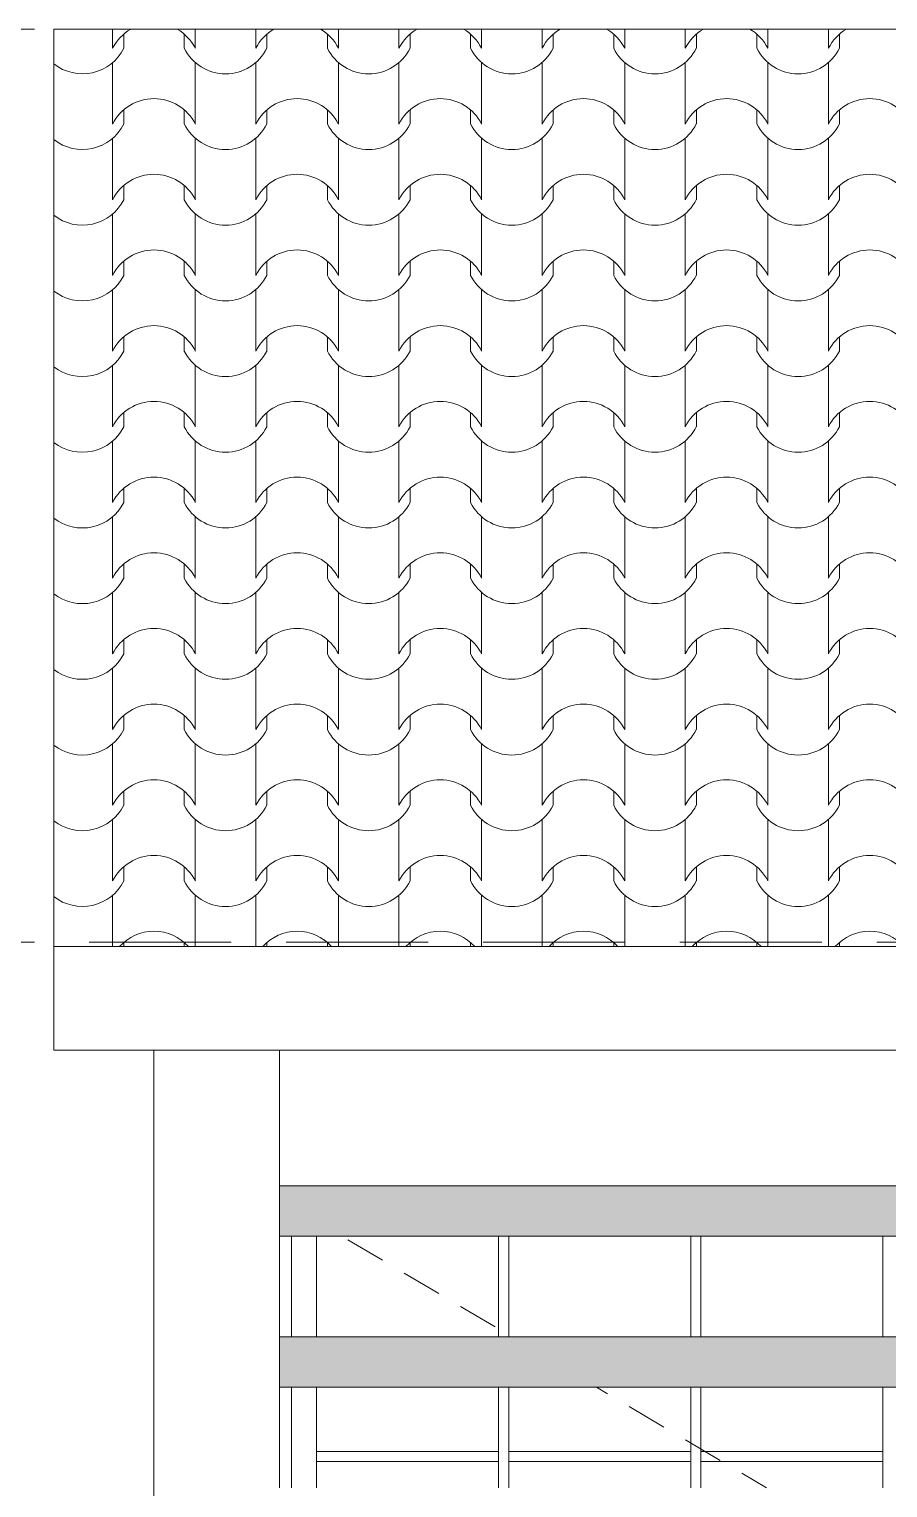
# Model space of a CAD drawing. Header units: millimetres. Extents: x 323482 to 503016, y 8175 to 72038.
# Drawn here: x 449799 to 451506, y 18728 to 21625 of the extents above; entities that cross this region are included whole.
import ezdxf

# ---------------------------------------------------------------- set-up
doc = ezdxf.new("R2010")
doc.units = ezdxf.units.MM
doc.header["$MEASUREMENT"] = 0
doc.linetypes.add('Hidden Line', pattern=[391.222223, 282.222223, -109])
for name, color, linetype, lineweight in [('2D Drafting - General_Pen_No__101', 252, 'Continuous', 13), ('Shell - Roof_Pen_No__120', 7, 'Continuous', 13), ('Structural - Bearing_Pen_No__120', 7, 'Continuous', 13)]:
    doc.layers.add(name, color=color, linetype=linetype, lineweight=lineweight)
doc.layers.add('2D Drafting - General_Pen_No__102', color=7, linetype='Continuous', lineweight=13, true_color=0xcccccc)
doc.layers.add('Structural - Bearing_Pen_No__83', color=7, linetype='Continuous', lineweight=13, true_color=0xff9955)

# ---------------------------------------------------------------- blocks, each defined once
blk = doc.blocks.new('*X2')
at = {"layer": '2D Drafting - General_Pen_No__101', "color": 252, "linetype": 'Continuous', "lineweight": 13}
for p, q in [((449965.2, 21625.4), (449965.2, 21587.4)), ((449987.2, 21615.5), (449987.2, 21587.4)), ((450107.5, 21615.5), (450107.5, 21587.4)), ((450129.5, 21625.4), (450129.5, 21587.4)), ((450249.7, 21625.4), (450249.7, 21587.4)), ((450271.7, 21615.5), (450271.7, 21587.4)), ((450392, 21615.5), (450392, 21587.4)), ((450414, 21625.4), (450414, 21587.4)), ((450534.2, 21625.4), (450534.2, 21587.4)), ((450556.2, 21615.5), (450556.2, 21587.4)), ((450676.4, 21615.5), (450676.4, 21587.4)), ((450698.4, 21625.4), (450698.4, 21587.4)), ((450818.7, 21625.4), (450818.7, 21587.4)), ((450840.7, 21615.5), (450840.7, 21587.4)), ((450960.9, 21615.5), (450960.9, 21587.4)), ((450982.9, 21625.4), (450982.9, 21587.4)), ((451103.2, 21625.4), (451103.2, 21587.4)), ((451125.2, 21615.5), (451125.2, 21587.4)), ((451245.4, 21615.5), (451245.4, 21587.4)), ((451267.4, 21625.4), (451267.4, 21587.4)), ((451387.6, 21625.4), (451387.6, 21587.4)), ((451409.6, 21615.5), (451409.6, 21587.4)), ((449965.2, 21559), (449965.2, 21498.1)), ((450129.5, 21559), (450129.5, 21498.1)), ((450249.7, 21559), (450249.7, 21498.1)), ((450414, 21559), (450414, 21498.1)), ((450534.2, 21559), (450534.2, 21498.1)), ((450698.4, 21559), (450698.4, 21498.1)), ((450818.7, 21559), (450818.7, 21498.1)), ((450982.9, 21559), (450982.9, 21498.1)), ((451103.2, 21559), (451103.2, 21498.1)), ((451267.4, 21559), (451267.4, 21498.1)), ((451387.6, 21559), (451387.6, 21498.1)), ((449965.2, 21498.1), (449965.2, 21437.1)), ((450129.5, 21498.1), (450129.5, 21437.1)), ((450249.7, 21498.1), (450249.7, 21437.1)), ((450414, 21498.1), (450414, 21437.1)), ((450534.2, 21498.1), (450534.2, 21437.1)), ((450698.4, 21498.1), (450698.4, 21437.1)), ((450818.7, 21498.1), (450818.7, 21437.1)), ((450982.9, 21498.1), (450982.9, 21437.1)), ((451103.2, 21498.1), (451103.2, 21437.1)), ((451267.4, 21498.1), (451267.4, 21437.1)), ((451387.6, 21498.1), (451387.6, 21437.1)), ((449987.2, 21465.1), (449987.2, 21437.1)), ((450107.5, 21465.1), (450107.5, 21437.1)), ((450271.7, 21465.1), (450271.7, 21437.1)), ((450392, 21465.1), (450392, 21437.1)), ((450556.2, 21465.1), (450556.2, 21437.1)), ((450676.4, 21465.1), (450676.4, 21437.1)), ((450840.7, 21465.1), (450840.7, 21437.1)), ((450960.9, 21465.1), (450960.9, 21437.1)), ((451125.2, 21465.1), (451125.2, 21437.1)), ((451245.4, 21465.1), (451245.4, 21437.1)), ((451409.6, 21465.1), (451409.6, 21437.1)), ((449965.2, 21408.7), (449965.2, 21347.7)), ((450129.5, 21408.7), (450129.5, 21347.7)), ((450249.7, 21408.7), (450249.7, 21347.7)), ((450414, 21408.7), (450414, 21347.7)), ((450534.2, 21408.7), (450534.2, 21347.7)), ((450698.4, 21408.7), (450698.4, 21347.7)), ((450818.7, 21408.7), (450818.7, 21347.7)), ((450982.9, 21408.7), (450982.9, 21347.7)), ((451103.2, 21408.7), (451103.2, 21347.7)), ((451267.4, 21408.7), (451267.4, 21347.7)), ((451387.6, 21408.7), (451387.6, 21347.7)), ((449965.2, 21347.7), (449965.2, 21286.8)), ((450129.5, 21347.7), (450129.5, 21286.8)), ((450249.7, 21347.7), (450249.7, 21286.8)), ((450414, 21347.7), (450414, 21286.8)), ((450534.2, 21347.7), (450534.2, 21286.8)), ((450698.4, 21347.7), (450698.4, 21286.8)), ((450818.7, 21347.7), (450818.7, 21286.8)), ((450982.9, 21347.7), (450982.9, 21286.8)), ((451103.2, 21347.7), (451103.2, 21286.8)), ((451267.4, 21347.7), (451267.4, 21286.8)), ((451387.6, 21347.7), (451387.6, 21286.8)), ((449987.2, 21314.8), (449987.2, 21286.8)), ((450107.5, 21314.8), (450107.5, 21286.8)), ((450271.7, 21314.8), (450271.7, 21286.8)), ((450392, 21314.8), (450392, 21286.8)), ((450556.2, 21314.8), (450556.2, 21286.8)), ((450676.4, 21314.8), (450676.4, 21286.8)), ((450840.7, 21314.8), (450840.7, 21286.8)), ((450960.9, 21314.8), (450960.9, 21286.8)), ((451125.2, 21314.8), (451125.2, 21286.8)), ((451245.4, 21314.8), (451245.4, 21286.8)), ((451409.6, 21314.8), (451409.6, 21286.8)), ((449965.2, 21258.4), (449965.2, 21197.4)), ((450129.5, 21258.4), (450129.5, 21197.4)), ((450249.7, 21258.4), (450249.7, 21197.4)), ((450414, 21258.4), (450414, 21197.4)), ((450534.2, 21258.4), (450534.2, 21197.4)), ((450698.4, 21258.4), (450698.4, 21197.4)), ((450818.7, 21258.4), (450818.7, 21197.4)), ((450982.9, 21258.4), (450982.9, 21197.4)), ((451103.2, 21258.4), (451103.2, 21197.4)), ((451267.4, 21258.4), (451267.4, 21197.4)), ((451387.6, 21258.4), (451387.6, 21197.4)), ((449965.2, 21197.4), (449965.2, 21136.4)), ((450129.5, 21197.4), (450129.5, 21136.4)), ((450249.7, 21197.4), (450249.7, 21136.4)), ((450414, 21197.4), (450414, 21136.4)), ((450534.2, 21197.4), (450534.2, 21136.4)), ((450698.4, 21197.4), (450698.4, 21136.4)), ((450818.7, 21197.4), (450818.7, 21136.4)), ((450982.9, 21197.4), (450982.9, 21136.4)), ((451103.2, 21197.4), (451103.2, 21136.4)), ((451267.4, 21197.4), (451267.4, 21136.4)), ((451387.6, 21197.4), (451387.6, 21136.4)), ((449987.2, 21164.4), (449987.2, 21136.4)), ((450107.5, 21164.4), (450107.5, 21136.4)), ((450271.7, 21164.4), (450271.7, 21136.4)), ((450392, 21164.4), (450392, 21136.4)), ((450556.2, 21164.4), (450556.2, 21136.4)), ((450676.4, 21164.4), (450676.4, 21136.4)), ((450840.7, 21164.4), (450840.7, 21136.4)), ((450960.9, 21164.4), (450960.9, 21136.4)), ((451125.2, 21164.4), (451125.2, 21136.4)), ((451245.4, 21164.4), (451245.4, 21136.4)), ((451409.6, 21164.4), (451409.6, 21136.4)), ((449965.2, 21108), (449965.2, 21047.1)), ((450129.5, 21108), (450129.5, 21047.1)), ((450249.7, 21108), (450249.7, 21047.1)), ((450414, 21108), (450414, 21047.1)), ((450534.2, 21108), (450534.2, 21047.1)), ((450698.4, 21108), (450698.4, 21047.1)), ((450818.7, 21108), (450818.7, 21047.1)), ((450982.9, 21108), (450982.9, 21047.1)), ((451103.2, 21108), (451103.2, 21047.1)), ((451267.4, 21108), (451267.4, 21047.1)), ((451387.6, 21108), (451387.6, 21047.1)), ((449965.2, 21047.1), (449965.2, 20986.1)), ((450129.5, 21047.1), (450129.5, 20986.1)), ((450249.7, 21047.1), (450249.7, 20986.1)), ((450414, 21047.1), (450414, 20986.1)), ((450534.2, 21047.1), (450534.2, 20986.1)), ((450698.4, 21047.1), (450698.4, 20986.1)), ((450818.7, 21047.1), (450818.7, 20986.1)), ((450982.9, 21047.1), (450982.9, 20986.1)), ((451103.2, 21047.1), (451103.2, 20986.1)), ((451267.4, 21047.1), (451267.4, 20986.1)), ((451387.6, 21047.1), (451387.6, 20986.1)), ((449987.2, 21014.1), (449987.2, 20986.1)), ((450107.5, 21014.1), (450107.5, 20986.1)), ((450271.7, 21014.1), (450271.7, 20986.1)), ((450392, 21014.1), (450392, 20986.1)), ((450556.2, 21014.1), (450556.2, 20986.1)), ((450676.4, 21014.1), (450676.4, 20986.1)), ((450840.7, 21014.1), (450840.7, 20986.1)), ((450960.9, 21014.1), (450960.9, 20986.1)), ((451125.2, 21014.1), (451125.2, 20986.1)), ((451245.4, 21014.1), (451245.4, 20986.1)), ((451409.6, 21014.1), (451409.6, 20986.1)), ((449965.2, 20957.7), (449965.2, 20896.7)), ((450129.5, 20957.7), (450129.5, 20896.7)), ((450249.7, 20957.7), (450249.7, 20896.7)), ((450414, 20957.7), (450414, 20896.7)), ((450534.2, 20957.7), (450534.2, 20896.7)), ((450698.4, 20957.7), (450698.4, 20896.7)), ((450818.7, 20957.7), (450818.7, 20896.7)), ((450982.9, 20957.7), (450982.9, 20896.7)), ((451103.2, 20957.7), (451103.2, 20896.7)), ((451267.4, 20957.7), (451267.4, 20896.7)), ((451387.6, 20957.7), (451387.6, 20896.7)), ((449965.2, 20896.7), (449965.2, 20835.7)), ((450129.5, 20896.7), (450129.5, 20835.7)), ((450249.7, 20896.7), (450249.7, 20835.7)), ((450414, 20896.7), (450414, 20835.7)), ((450534.2, 20896.7), (450534.2, 20835.7)), ((450698.4, 20896.7), (450698.4, 20835.7)), ((450818.7, 20896.7), (450818.7, 20835.7)), ((450982.9, 20896.7), (450982.9, 20835.7)), ((451103.2, 20896.7), (451103.2, 20835.7)), ((451267.4, 20896.7), (451267.4, 20835.7)), ((451387.6, 20896.7), (451387.6, 20835.7)), ((449987.2, 20863.8), (449987.2, 20835.7)), ((450107.5, 20863.8), (450107.5, 20835.7)), ((450271.7, 20863.8), (450271.7, 20835.7)), ((450392, 20863.8), (450392, 20835.7)), ((450556.2, 20863.8), (450556.2, 20835.7)), ((450676.4, 20863.8), (450676.4, 20835.7)), ((450840.7, 20863.8), (450840.7, 20835.7)), ((450960.9, 20863.8), (450960.9, 20835.7)), ((451125.2, 20863.8), (451125.2, 20835.7)), ((451245.4, 20863.8), (451245.4, 20835.7)), ((451409.6, 20863.8), (451409.6, 20835.7)), ((449965.2, 20807.4), (449965.2, 20746.4)), ((450129.5, 20807.4), (450129.5, 20746.4)), ((450249.7, 20807.4), (450249.7, 20746.4)), ((450414, 20807.4), (450414, 20746.4)), ((450534.2, 20807.4), (450534.2, 20746.4)), ((450698.4, 20807.4), (450698.4, 20746.4)), ((450818.7, 20807.4), (450818.7, 20746.4)), ((450982.9, 20807.4), (450982.9, 20746.4)), ((451103.2, 20807.4), (451103.2, 20746.4)), ((451267.4, 20807.4), (451267.4, 20746.4)), ((451387.6, 20807.4), (451387.6, 20746.4)), ((449965.2, 20746.4), (449965.2, 20685.4)), ((450129.5, 20746.4), (450129.5, 20685.4)), ((450249.7, 20746.4), (450249.7, 20685.4)), ((450414, 20746.4), (450414, 20685.4)), ((450534.2, 20746.4), (450534.2, 20685.4)), ((450698.4, 20746.4), (450698.4, 20685.4)), ((450818.7, 20746.4), (450818.7, 20685.4)), ((450982.9, 20746.4), (450982.9, 20685.4)), ((451103.2, 20746.4), (451103.2, 20685.4)), ((451267.4, 20746.4), (451267.4, 20685.4)), ((451387.6, 20746.4), (451387.6, 20685.4)), ((449987.2, 20713.4), (449987.2, 20685.4)), ((450107.5, 20713.4), (450107.5, 20685.4)), ((450271.7, 20713.4), (450271.7, 20685.4)), ((450392, 20713.4), (450392, 20685.4)), ((450556.2, 20713.4), (450556.2, 20685.4)), ((450676.4, 20713.4), (450676.4, 20685.4)), ((450840.7, 20713.4), (450840.7, 20685.4)), ((450960.9, 20713.4), (450960.9, 20685.4)), ((451125.2, 20713.4), (451125.2, 20685.4)), ((451245.4, 20713.4), (451245.4, 20685.4)), ((451409.6, 20713.4), (451409.6, 20685.4)), ((449965.2, 20657), (449965.2, 20596)), ((450129.5, 20657), (450129.5, 20596)), ((450249.7, 20657), (450249.7, 20596)), ((450414, 20657), (450414, 20596)), ((450534.2, 20657), (450534.2, 20596)), ((450698.4, 20657), (450698.4, 20596)), ((450818.7, 20657), (450818.7, 20596)), ((450982.9, 20657), (450982.9, 20596)), ((451103.2, 20657), (451103.2, 20596)), ((451267.4, 20657), (451267.4, 20596)), ((451387.6, 20657), (451387.6, 20596)), ((449965.2, 20596), (449965.2, 20535.1)), ((450129.5, 20596), (450129.5, 20535.1)), ((450249.7, 20596), (450249.7, 20535.1)), ((450414, 20596), (450414, 20535.1)), ((450534.2, 20596), (450534.2, 20535.1)), ((450698.4, 20596), (450698.4, 20535.1)), ((450818.7, 20596), (450818.7, 20535.1)), ((450982.9, 20596), (450982.9, 20535.1)), ((451103.2, 20596), (451103.2, 20535.1)), ((451267.4, 20596), (451267.4, 20535.1)), ((451387.6, 20596), (451387.6, 20535.1)), ((449987.2, 20563.1), (449987.2, 20535.1)), ((450107.5, 20563.1), (450107.5, 20535.1)), ((450271.7, 20563.1), (450271.7, 20535.1)), ((450392, 20563.1), (450392, 20535.1)), ((450556.2, 20563.1), (450556.2, 20535.1)), ((450676.4, 20563.1), (450676.4, 20535.1)), ((450840.7, 20563.1), (450840.7, 20535.1)), ((450960.9, 20563.1), (450960.9, 20535.1)), ((451125.2, 20563.1), (451125.2, 20535.1)), ((451245.4, 20563.1), (451245.4, 20535.1)), ((451409.6, 20563.1), (451409.6, 20535.1)), ((449965.2, 20506.7), (449965.2, 20445.7)), ((450129.5, 20506.7), (450129.5, 20445.7)), ((450249.7, 20506.7), (450249.7, 20445.7)), ((450414, 20506.7), (450414, 20445.7)), ((450534.2, 20506.7), (450534.2, 20445.7)), ((450698.4, 20506.7), (450698.4, 20445.7)), ((450818.7, 20506.7), (450818.7, 20445.7)), ((450982.9, 20506.7), (450982.9, 20445.7)), ((451103.2, 20506.7), (451103.2, 20445.7)), ((451267.4, 20506.7), (451267.4, 20445.7)), ((451387.6, 20506.7), (451387.6, 20445.7)), ((449965.2, 20445.7), (449965.2, 20384.7)), ((450129.5, 20445.7), (450129.5, 20384.7)), ((450249.7, 20445.7), (450249.7, 20384.7)), ((450414, 20445.7), (450414, 20384.7)), ((450534.2, 20445.7), (450534.2, 20384.7)), ((450698.4, 20445.7), (450698.4, 20384.7)), ((450818.7, 20445.7), (450818.7, 20384.7)), ((450982.9, 20445.7), (450982.9, 20384.7)), ((451103.2, 20445.7), (451103.2, 20384.7)), ((451267.4, 20445.7), (451267.4, 20384.7)), ((451387.6, 20445.7), (451387.6, 20384.7)), ((449987.2, 20412.8), (449987.2, 20384.7)), ((450107.5, 20412.8), (450107.5, 20384.7)), ((450271.7, 20412.8), (450271.7, 20384.7)), ((450392, 20412.8), (450392, 20384.7)), ((450556.2, 20412.8), (450556.2, 20384.7)), ((450676.4, 20412.8), (450676.4, 20384.7)), ((450840.7, 20412.8), (450840.7, 20384.7)), ((450960.9, 20412.8), (450960.9, 20384.7)), ((451125.2, 20412.8), (451125.2, 20384.7)), ((451245.4, 20412.8), (451245.4, 20384.7)), ((451409.6, 20412.8), (451409.6, 20384.7)), ((449965.2, 20356.3), (449965.2, 20295.4)), ((450129.5, 20356.3), (450129.5, 20295.4)), ((450249.7, 20356.3), (450249.7, 20295.4)), ((450414, 20356.3), (450414, 20295.4)), ((450534.2, 20356.3), (450534.2, 20295.4)), ((450698.4, 20356.3), (450698.4, 20295.4)), ((450818.7, 20356.3), (450818.7, 20295.4)), ((450982.9, 20356.3), (450982.9, 20295.4)), ((451103.2, 20356.3), (451103.2, 20295.4)), ((451267.4, 20356.3), (451267.4, 20295.4)), ((451387.6, 20356.3), (451387.6, 20295.4)), ((449965.2, 20295.4), (449965.2, 20234.4)), ((450129.5, 20295.4), (450129.5, 20234.4)), ((450249.7, 20295.4), (450249.7, 20234.4)), ((450414, 20295.4), (450414, 20234.4)), ((450534.2, 20295.4), (450534.2, 20234.4)), ((450698.4, 20295.4), (450698.4, 20234.4)), ((450818.7, 20295.4), (450818.7, 20234.4)), ((450982.9, 20295.4), (450982.9, 20234.4)), ((451103.2, 20295.4), (451103.2, 20234.4)), ((451267.4, 20295.4), (451267.4, 20234.4)), ((451387.6, 20295.4), (451387.6, 20234.4)), ((449987.2, 20262.4), (449987.2, 20234.4)), ((450107.5, 20262.4), (450107.5, 20234.4)), ((450271.7, 20262.4), (450271.7, 20234.4)), ((450392, 20262.4), (450392, 20234.4)), ((450556.2, 20262.4), (450556.2, 20234.4)), ((450676.4, 20262.4), (450676.4, 20234.4)), ((450840.7, 20262.4), (450840.7, 20234.4)), ((450960.9, 20262.4), (450960.9, 20234.4)), ((451125.2, 20262.4), (451125.2, 20234.4)), ((451245.4, 20262.4), (451245.4, 20234.4)), ((451409.6, 20262.4), (451409.6, 20234.4)), ((449965.2, 20206), (449965.2, 20145)), ((450129.5, 20206), (450129.5, 20145)), ((450249.7, 20206), (450249.7, 20145)), ((450414, 20206), (450414, 20145)), ((450534.2, 20206), (450534.2, 20145)), ((450698.4, 20206), (450698.4, 20145)), ((450818.7, 20206), (450818.7, 20145)), ((450982.9, 20206), (450982.9, 20145)), ((451103.2, 20206), (451103.2, 20145)), ((451267.4, 20206), (451267.4, 20145)), ((451387.6, 20206), (451387.6, 20145)), ((449965.2, 20145), (449965.2, 20084.1)), ((450129.5, 20145), (450129.5, 20084.1)), ((450249.7, 20145), (450249.7, 20084.1)), ((450414, 20145), (450414, 20084.1)), ((450534.2, 20145), (450534.2, 20084.1)), ((450698.4, 20145), (450698.4, 20084.1)), ((450818.7, 20145), (450818.7, 20084.1)), ((450982.9, 20145), (450982.9, 20084.1)), ((451103.2, 20145), (451103.2, 20084.1)), ((451267.4, 20145), (451267.4, 20084.1)), ((451387.6, 20145), (451387.6, 20084.1)), ((449987.2, 20112.1), (449987.2, 20084.1)), ((450107.5, 20112.1), (450107.5, 20084.1)), ((450271.7, 20112.1), (450271.7, 20084.1)), ((450392, 20112.1), (450392, 20084.1)), ((450556.2, 20112.1), (450556.2, 20084.1)), ((450676.4, 20112.1), (450676.4, 20084.1)), ((450840.7, 20112.1), (450840.7, 20084.1)), ((450960.9, 20112.1), (450960.9, 20084.1)), ((451125.2, 20112.1), (451125.2, 20084.1)), ((451245.4, 20112.1), (451245.4, 20084.1)), ((451409.6, 20112.1), (451409.6, 20084.1)), ((449965.2, 20055.7), (449965.2, 19994.7)), ((450129.5, 20055.7), (450129.5, 19994.7)), ((450249.7, 20055.7), (450249.7, 19994.7)), ((450414, 20055.7), (450414, 19994.7)), ((450534.2, 20055.7), (450534.2, 19994.7)), ((450698.4, 20055.7), (450698.4, 19994.7)), ((450818.7, 20055.7), (450818.7, 19994.7)), ((450982.9, 20055.7), (450982.9, 19994.7)), ((451103.2, 20055.7), (451103.2, 19994.7)), ((451267.4, 20055.7), (451267.4, 19994.7)), ((451387.6, 20055.7), (451387.6, 19994.7)), ((449965.2, 19994.7), (449965.2, 19933.7)), ((450129.5, 19994.7), (450129.5, 19933.7)), ((450249.7, 19994.7), (450249.7, 19933.7)), ((450414, 19994.7), (450414, 19933.7)), ((450534.2, 19994.7), (450534.2, 19933.7)), ((450698.4, 19994.7), (450698.4, 19933.7)), ((450818.7, 19994.7), (450818.7, 19933.7)), ((450982.9, 19994.7), (450982.9, 19933.7)), ((451103.2, 19994.7), (451103.2, 19933.7)), ((451267.4, 19994.7), (451267.4, 19933.7)), ((451387.6, 19994.7), (451387.6, 19933.7)), ((449987.2, 19961.8), (449987.2, 19933.7)), ((450107.5, 19961.8), (450107.5, 19933.7)), ((450271.7, 19961.8), (450271.7, 19933.7)), ((450392, 19961.8), (450392, 19933.7)), ((450556.2, 19961.8), (450556.2, 19933.7)), ((450676.4, 19961.8), (450676.4, 19933.7)), ((450840.7, 19961.8), (450840.7, 19933.7)), ((450960.9, 19961.8), (450960.9, 19933.7)), ((451125.2, 19961.8), (451125.2, 19933.7)), ((451245.4, 19961.8), (451245.4, 19933.7)), ((451409.6, 19961.8), (451409.6, 19933.7)), ((449965.2, 19905.3), (449965.2, 19844.4)), ((450129.5, 19905.3), (450129.5, 19844.4)), ((450249.7, 19905.3), (450249.7, 19844.4)), ((450414, 19905.3), (450414, 19844.4)), ((450534.2, 19905.3), (450534.2, 19844.4)), ((450698.4, 19905.3), (450698.4, 19844.4)), ((450818.7, 19905.3), (450818.7, 19844.4)), ((450982.9, 19905.3), (450982.9, 19844.4)), ((451103.2, 19905.3), (451103.2, 19844.4)), ((451267.4, 19905.3), (451267.4, 19844.4)), ((451387.6, 19905.3), (451387.6, 19844.4)), ((449965.2, 19844.4), (449965.2, 19803.4)), ((450129.5, 19844.4), (450129.5, 19803.4)), ((450249.7, 19844.4), (450249.7, 19803.4)), ((450414, 19844.4), (450414, 19803.4)), ((450534.2, 19844.4), (450534.2, 19803.4)), ((450698.4, 19844.4), (450698.4, 19803.4)), ((450818.7, 19844.4), (450818.7, 19803.4)), ((450982.9, 19844.4), (450982.9, 19803.4)), ((451103.2, 19844.4), (451103.2, 19803.4)), ((451267.4, 19844.4), (451267.4, 19803.4)), ((451387.6, 19844.4), (451387.6, 19803.4)), ((449987.2, 19811.4), (449987.2, 19803.4)), ((450107.5, 19811.4), (450107.5, 19803.4)), ((450271.7, 19811.4), (450271.7, 19803.4)), ((450392, 19811.4), (450392, 19803.4)), ((450556.2, 19811.4), (450556.2, 19803.4)), ((450676.4, 19811.4), (450676.4, 19803.4)), ((450840.7, 19811.4), (450840.7, 19803.4)), ((450960.9, 19811.4), (450960.9, 19803.4)), ((451125.2, 19811.4), (451125.2, 19803.4)), ((451245.4, 19811.4), (451245.4, 19803.4)), ((451409.6, 19811.4), (451409.6, 19803.4))]:
    blk.add_line(p, q, dxfattribs=at)
for centre, radius, start, end in [((450047.6, 21545.5), 92.5, 120.1431, 153.0115), ((450047.1, 21545.5), 92.5, 26.9885, 59.8569), ((450332.1, 21545.5), 92.5, 120.1431, 153.0115), ((450331.6, 21545.5), 92.5, 26.9885, 59.8569), ((450616.6, 21545.5), 92.5, 120.1431, 153.0115), ((450616, 21545.5), 92.5, 26.9885, 59.8569), ((450901.1, 21545.5), 92.5, 120.1431, 153.0115), ((450900.5, 21545.5), 92.5, 26.9885, 59.8569), ((451185.6, 21545.5), 92.5, 120.1431, 153.0115), ((451185, 21545.5), 92.5, 26.9885, 59.8569), ((451470, 21545.5), 92.5, 120.1431, 153.0115), ((449905.1, 21628.7), 91.9, 231.9242, 333.2956), ((450189.6, 21628.7), 91.9, 206.7044, 333.2956), ((450474.1, 21628.7), 91.9, 206.7044, 333.2956), ((450758.6, 21628.7), 91.9, 206.7044, 333.2956), ((451043, 21628.7), 91.9, 206.7044, 333.2956), ((451327.5, 21628.7), 91.9, 206.7044, 333.2956), ((450047.6, 21395.1), 92.5, 90.1705, 153.0115), ((450047.1, 21395.1), 92.5, 26.9885, 89.8295), ((450332.1, 21395.1), 92.5, 90.1705, 153.0115), ((450331.6, 21395.1), 92.5, 26.9885, 89.8295), ((450616.6, 21395.1), 92.5, 90.1705, 153.0115), ((450616, 21395.1), 92.5, 26.9885, 89.8295), ((450901.1, 21395.1), 92.5, 90.1705, 153.0115), ((450900.5, 21395.1), 92.5, 26.9885, 89.8295), ((451185.6, 21395.1), 92.5, 90.1705, 153.0115), ((451185, 21395.1), 92.5, 26.9885, 89.8295), ((451470, 21395.1), 92.5, 90.1705, 153.0115), ((451469.5, 21395.1), 92.5, 26.9885, 89.8295), ((449905.1, 21478.4), 91.9, 231.9242, 333.2956), ((450189.6, 21478.4), 91.9, 206.7044, 333.2956), ((450474.1, 21478.4), 91.9, 206.7044, 333.2956), ((450758.6, 21478.4), 91.9, 206.7044, 333.2956), ((451043, 21478.4), 91.9, 206.7044, 333.2956), ((451327.5, 21478.4), 91.9, 206.7044, 333.2956), ((450047.6, 21244.8), 92.5, 90.1705, 153.0115), ((450047.1, 21244.8), 92.5, 26.9885, 89.8295), ((450332.1, 21244.8), 92.5, 90.1705, 153.0115), ((450331.6, 21244.8), 92.5, 26.9885, 89.8295), ((450616.6, 21244.8), 92.5, 90.1705, 153.0115), ((450616, 21244.8), 92.5, 26.9885, 89.8295), ((450901.1, 21244.8), 92.5, 90.1705, 153.0115), ((450900.5, 21244.8), 92.5, 26.9885, 89.8295), ((451185.6, 21244.8), 92.5, 90.1705, 153.0115), ((451185, 21244.8), 92.5, 26.9885, 89.8295), ((451470, 21244.8), 92.5, 90.1705, 153.0115), ((451469.5, 21244.8), 92.5, 26.9885, 89.8295), ((449905.1, 21328.1), 91.9, 231.9242, 333.2956), ((450189.6, 21328.1), 91.9, 206.7044, 333.2956), ((450474.1, 21328.1), 91.9, 206.7044, 333.2956), ((450758.6, 21328.1), 91.9, 206.7044, 333.2956), ((451043, 21328.1), 91.9, 206.7044, 333.2956), ((451327.5, 21328.1), 91.9, 206.7044, 333.2956), ((450047.6, 21094.5), 92.5, 90.1705, 153.0115), ((450047.1, 21094.5), 92.5, 26.9885, 89.8295), ((450332.1, 21094.5), 92.5, 90.1705, 153.0115), ((450331.6, 21094.5), 92.5, 26.9885, 89.8295), ((450616.6, 21094.5), 92.5, 90.1705, 153.0115), ((450616, 21094.5), 92.5, 26.9885, 89.8295), ((450901.1, 21094.5), 92.5, 90.1705, 153.0115), ((450900.5, 21094.5), 92.5, 26.9885, 89.8295), ((451185.6, 21094.5), 92.5, 90.1705, 153.0115), ((451185, 21094.5), 92.5, 26.9885, 89.8295), ((451470, 21094.5), 92.5, 90.1705, 153.0115), ((451469.5, 21094.5), 92.5, 26.9885, 89.8295), ((449905.1, 21177.7), 91.9, 231.9242, 333.2956), ((450189.6, 21177.7), 91.9, 206.7044, 333.2956), ((450474.1, 21177.7), 91.9, 206.7044, 333.2956), ((450758.6, 21177.7), 91.9, 206.7044, 333.2956), ((451043, 21177.7), 91.9, 206.7044, 333.2956), ((451327.5, 21177.7), 91.9, 206.7044, 333.2956), ((450047.6, 20944.1), 92.5, 90.1705, 153.0115), ((450047.1, 20944.1), 92.5, 26.9885, 89.8295), ((450332.1, 20944.1), 92.5, 90.1705, 153.0115), ((450331.6, 20944.1), 92.5, 26.9885, 89.8295), ((450616.6, 20944.1), 92.5, 90.1705, 153.0115), ((450616, 20944.1), 92.5, 26.9885, 89.8295), ((450901.1, 20944.1), 92.5, 90.1705, 153.0115), ((450900.5, 20944.1), 92.5, 26.9885, 89.8295), ((451185.6, 20944.1), 92.5, 90.1705, 153.0115), ((451185, 20944.1), 92.5, 26.9885, 89.8295), ((451470, 20944.1), 92.5, 90.1705, 153.0115), ((451469.5, 20944.1), 92.5, 26.9885, 89.8295), ((449905.1, 21027.4), 91.9, 231.9242, 333.2956), ((450189.6, 21027.4), 91.9, 206.7044, 333.2956), ((450474.1, 21027.4), 91.9, 206.7044, 333.2956), ((450758.6, 21027.4), 91.9, 206.7044, 333.2956), ((451043, 21027.4), 91.9, 206.7044, 333.2956), ((451327.5, 21027.4), 91.9, 206.7044, 333.2956), ((450047.6, 20793.8), 92.5, 90.1705, 153.0115), ((450047.1, 20793.8), 92.5, 26.9885, 89.8295), ((450332.1, 20793.8), 92.5, 90.1705, 153.0115), ((450331.6, 20793.8), 92.5, 26.9885, 89.8295), ((450616.6, 20793.8), 92.5, 90.1705, 153.0115), ((450616, 20793.8), 92.5, 26.9885, 89.8295), ((450901.1, 20793.8), 92.5, 90.1705, 153.0115), ((450900.5, 20793.8), 92.5, 26.9885, 89.8295), ((451185.6, 20793.8), 92.5, 90.1705, 153.0115), ((451185, 20793.8), 92.5, 26.9885, 89.8295), ((451470, 20793.8), 92.5, 90.1705, 153.0115), ((451469.5, 20793.8), 92.5, 26.9885, 89.8295), ((449905.1, 20877.1), 91.9, 231.9242, 333.2956), ((450189.6, 20877.1), 91.9, 206.7044, 333.2956), ((450474.1, 20877.1), 91.9, 206.7044, 333.2956), ((450758.6, 20877.1), 91.9, 206.7044, 333.2956), ((451043, 20877.1), 91.9, 206.7044, 333.2956), ((451327.5, 20877.1), 91.9, 206.7044, 333.2956), ((450047.6, 20643.4), 92.5, 90.1705, 153.0115), ((450047.1, 20643.4), 92.5, 26.9885, 89.8295), ((450332.1, 20643.4), 92.5, 90.1705, 153.0115), ((450331.6, 20643.4), 92.5, 26.9885, 89.8295), ((450616.6, 20643.4), 92.5, 90.1705, 153.0115), ((450616, 20643.4), 92.5, 26.9885, 89.8295), ((450901.1, 20643.4), 92.5, 90.1705, 153.0115), ((450900.5, 20643.4), 92.5, 26.9885, 89.8295), ((451185.6, 20643.4), 92.5, 90.1705, 153.0115), ((451185, 20643.4), 92.5, 26.9885, 89.8295), ((451470, 20643.4), 92.5, 90.1705, 153.0115), ((451469.5, 20643.4), 92.5, 26.9885, 89.8295), ((449905.1, 20726.7), 91.9, 231.9242, 333.2956), ((450189.6, 20726.7), 91.9, 206.7044, 333.2956), ((450474.1, 20726.7), 91.9, 206.7044, 333.2956), ((450758.6, 20726.7), 91.9, 206.7044, 333.2956), ((451043, 20726.7), 91.9, 206.7044, 333.2956), ((451327.5, 20726.7), 91.9, 206.7044, 333.2956), ((450047.6, 20493.1), 92.5, 90.1705, 153.0115), ((450047.1, 20493.1), 92.5, 26.9885, 89.8295), ((450332.1, 20493.1), 92.5, 90.1705, 153.0115), ((450331.6, 20493.1), 92.5, 26.9885, 89.8295), ((450616.6, 20493.1), 92.5, 90.1705, 153.0115), ((450616, 20493.1), 92.5, 26.9885, 89.8295), ((450901.1, 20493.1), 92.5, 90.1705, 153.0115), ((450900.5, 20493.1), 92.5, 26.9885, 89.8295), ((451185.6, 20493.1), 92.5, 90.1705, 153.0115), ((451185, 20493.1), 92.5, 26.9885, 89.8295), ((451470, 20493.1), 92.5, 90.1705, 153.0115), ((451469.5, 20493.1), 92.5, 26.9885, 89.8295), ((449905.1, 20576.4), 91.9, 231.9242, 333.2956), ((450189.6, 20576.4), 91.9, 206.7044, 333.2956), ((450474.1, 20576.4), 91.9, 206.7044, 333.2956), ((450758.6, 20576.4), 91.9, 206.7044, 333.2956), ((451043, 20576.4), 91.9, 206.7044, 333.2956), ((451327.5, 20576.4), 91.9, 206.7044, 333.2956), ((450047.6, 20342.8), 92.5, 90.1705, 153.0115), ((450047.1, 20342.8), 92.5, 26.9885, 89.8295), ((450332.1, 20342.8), 92.5, 90.1705, 153.0115), ((450331.6, 20342.8), 92.5, 26.9885, 89.8295), ((450616.6, 20342.8), 92.5, 90.1705, 153.0115), ((450616, 20342.8), 92.5, 26.9885, 89.8295), ((450901.1, 20342.8), 92.5, 90.1705, 153.0115), ((450900.5, 20342.8), 92.5, 26.9885, 89.8295), ((451185.6, 20342.8), 92.5, 90.1705, 153.0115), ((451185, 20342.8), 92.5, 26.9885, 89.8295), ((451470, 20342.8), 92.5, 90.1705, 153.0115), ((451469.5, 20342.8), 92.5, 26.9885, 89.8295), ((449905.1, 20426.1), 91.9, 231.9242, 333.2956), ((450189.6, 20426.1), 91.9, 206.7044, 333.2956), ((450474.1, 20426.1), 91.9, 206.7044, 333.2956), ((450758.6, 20426.1), 91.9, 206.7044, 333.2956), ((451043, 20426.1), 91.9, 206.7044, 333.2956), ((451327.5, 20426.1), 91.9, 206.7044, 333.2956), ((450047.6, 20192.4), 92.5, 90.1705, 153.0115), ((450047.1, 20192.4), 92.5, 26.9885, 89.8295), ((450332.1, 20192.4), 92.5, 90.1705, 153.0115), ((450331.6, 20192.4), 92.5, 26.9885, 89.8295), ((450616.6, 20192.4), 92.5, 90.1705, 153.0115), ((450616, 20192.4), 92.5, 26.9885, 89.8295), ((450901.1, 20192.4), 92.5, 90.1705, 153.0115), ((450900.5, 20192.4), 92.5, 26.9885, 89.8295), ((451185.6, 20192.4), 92.5, 90.1705, 153.0115), ((451185, 20192.4), 92.5, 26.9885, 89.8295), ((451470, 20192.4), 92.5, 90.1705, 153.0115), ((451469.5, 20192.4), 92.5, 26.9885, 89.8295), ((449905.1, 20275.7), 91.9, 231.9242, 333.2956), ((450189.6, 20275.7), 91.9, 206.7044, 333.2956), ((450474.1, 20275.7), 91.9, 206.7044, 333.2956), ((450758.6, 20275.7), 91.9, 206.7044, 333.2956), ((451043, 20275.7), 91.9, 206.7044, 333.2956), ((451327.5, 20275.7), 91.9, 206.7044, 333.2956), ((450047.6, 20042.1), 92.5, 90.1705, 153.0115), ((450047.1, 20042.1), 92.5, 26.9885, 89.8295), ((450332.1, 20042.1), 92.5, 90.1705, 153.0115), ((450331.6, 20042.1), 92.5, 26.9885, 89.8295), ((450616.6, 20042.1), 92.5, 90.1705, 153.0115), ((450616, 20042.1), 92.5, 26.9885, 89.8295), ((450901.1, 20042.1), 92.5, 90.1705, 153.0115), ((450900.5, 20042.1), 92.5, 26.9885, 89.8295), ((451185.6, 20042.1), 92.5, 90.1705, 153.0115), ((451185, 20042.1), 92.5, 26.9885, 89.8295), ((451470, 20042.1), 92.5, 90.1705, 153.0115), ((451469.5, 20042.1), 92.5, 26.9885, 89.8295), ((449905.1, 20125.4), 91.9, 231.9242, 333.2956), ((450189.6, 20125.4), 91.9, 206.7044, 333.2956), ((450474.1, 20125.4), 91.9, 206.7044, 333.2956), ((450758.6, 20125.4), 91.9, 206.7044, 333.2956), ((451043, 20125.4), 91.9, 206.7044, 333.2956), ((451327.5, 20125.4), 91.9, 206.7044, 333.2956), ((450047.6, 19891.8), 92.5, 90.1705, 153.0115), ((450047.1, 19891.8), 92.5, 26.9885, 89.8295), ((450332.1, 19891.8), 92.5, 90.1705, 153.0115), ((450331.6, 19891.8), 92.5, 26.9885, 89.8295), ((450616.6, 19891.8), 92.5, 90.1705, 153.0115), ((450616, 19891.8), 92.5, 26.9885, 89.8295), ((450901.1, 19891.8), 92.5, 90.1705, 153.0115), ((450900.5, 19891.8), 92.5, 26.9885, 89.8295), ((451185.6, 19891.8), 92.5, 90.1705, 153.0115), ((451185, 19891.8), 92.5, 26.9885, 89.8295), ((451470, 19891.8), 92.5, 90.1705, 153.0115), ((451469.5, 19891.8), 92.5, 26.9885, 89.8295), ((449905.1, 19975), 91.9, 231.9242, 333.2956), ((450189.6, 19975), 91.9, 206.7044, 333.2956), ((450474.1, 19975), 91.9, 206.7044, 333.2956), ((450758.6, 19975), 91.9, 206.7044, 333.2956), ((451043, 19975), 91.9, 206.7044, 333.2956), ((451327.5, 19975), 91.9, 206.7044, 333.2956), ((450047.6, 19741.4), 92.5, 90.1705, 137.9423), ((450047.1, 19741.4), 92.5, 42.0577, 89.8295), ((450332.1, 19741.4), 92.5, 90.1705, 137.9423), ((450331.6, 19741.4), 92.5, 42.0577, 89.8295), ((450616.6, 19741.4), 92.5, 90.1705, 137.9423), ((450616, 19741.4), 92.5, 42.0577, 89.8295), ((450901.1, 19741.4), 92.5, 90.1705, 137.9423), ((450900.5, 19741.4), 92.5, 42.0577, 89.8295), ((451185.6, 19741.4), 92.5, 90.1705, 137.9423), ((451185, 19741.4), 92.5, 42.0577, 89.8295), ((451470, 19741.4), 92.5, 90.1705, 137.9423), ((451469.5, 19741.4), 92.5, 42.0577, 89.8295)]:
    blk.add_arc(centre, radius, start, end, dxfattribs=at)
blk = doc.blocks.new('Fill_1', base_point=(0, 1500))
at = {"layer": '2D Drafting - General_Pen_No__101', "color": 252, "linetype": 'Continuous', "lineweight": 13}
blk.add_blockref('*X2', (0, 0), dxfattribs=at)

msp = doc.modelspace()

# ---------------------------------------------------------------- hatches: boundary and pattern name
at = {"layer": '2D Drafting - General_Pen_No__102', "linetype": 'Continuous', "lineweight": 0, "true_color": 0xcccccc}
for points in [[(455647.1, 19328.5), (450296.9, 19328.5), (450296.9, 19228.5), (455647.1, 19228.5)], [(455647.1, 18928.5), (455647.1, 19028.5), (450296.9, 19028.5), (450296.9, 18928.5)]]:
    msp.add_hatch(color=254, dxfattribs=at).paths.add_polyline_path(points)

# ---------------------------------------------------------------- linework, layer by layer
at = {"layer": 'Shell - Roof_Pen_No__120', "color": 7, "linetype": 'Continuous', "lineweight": 13}
for p, q in [((449848.4, 21625.4), (475295.4, 21625.4)), ((449848.4, 21625.4), (449848.4, 19803.4)), ((449848.4, 19803.4), (475295.4, 19803.4)), ((449848.4, 19803.4), (449848.4, 19597.9)), ((475295.4, 19597.9), (449848.4, 19597.9))]:
    msp.add_line(p, q, dxfattribs=at)
at = {"layer": 'Structural - Bearing_Pen_No__120', "color": 7, "linetype": 'Continuous', "lineweight": 13}
for p, q in [((450046.9, 16812.2), (450046.9, 19597.9)), ((450296.9, 19328.5), (450296.9, 19597.9)), ((450296.9, 19328.5), (455647.1, 19328.5)), ((450296.9, 19228.5), (450296.9, 19328.5)), ((450296.9, 19028.5), (450296.9, 19228.5)), ((450296.9, 19228.5), (455647.1, 19228.5)), ((450320.6, 19028.5), (450320.6, 19228.5)), ((450370.6, 19228.5), (450370.6, 19028.5)), ((450432.5, 19221), (450501.3, 19180.3)), ((450732.3, 19028.5), (450732.3, 19228.5)), ((450752.3, 19228.5), (450752.3, 19028.5)), ((451113.9, 19028.5), (451113.9, 19228.5)), ((451133.9, 19228.5), (451133.9, 19028.5)), ((451495.6, 19028.5), (451495.6, 19228.5)), ((450544.3, 19154.8), (450613.2, 19114.1)), ((450656.2, 19088.6), (450725.1, 19047.9)), ((450296.9, 19028.5), (455647.1, 19028.5)), ((450296.9, 18928.5), (450296.9, 19028.5)), ((450296.9, 18728.5), (450296.9, 18928.5)), ((450296.9, 18928.5), (455647.1, 18928.5)), ((450320.6, 18728.5), (450320.6, 18928.5)), ((450370.6, 18928.5), (450370.6, 18728.5)), ((450732.3, 18800.6), (450732.3, 18928.5)), ((450752.3, 18928.5), (450752.3, 18800.6)), ((450926.8, 18928.5), (450948.8, 18915.4)), ((451113.9, 18800.6), (451113.9, 18928.5)), ((451133.9, 18928.5), (451133.9, 18800.6)), ((451495.6, 18728.5), (451495.6, 18928.5)), ((450991.8, 18890), (451060.7, 18849.2)), ((451103.7, 18823.7), (451172.6, 18783)), ((450370.6, 18800.6), (450732.3, 18800.6)), ((450732.3, 18780.6), (450370.6, 18780.6)), ((450732.3, 18800.6), (450732.3, 18780.6)), ((450732.3, 18728.5), (450732.3, 18780.6)), ((450752.3, 18780.6), (450752.3, 18800.6)), ((450752.3, 18800.6), (451113.9, 18800.6)), ((450752.3, 18780.6), (450752.3, 18728.5)), ((451113.9, 18780.6), (450752.3, 18780.6)), ((451113.9, 18800.6), (451113.9, 18780.6)), ((451113.9, 18728.5), (451113.9, 18780.6)), ((451133.9, 18780.6), (451133.9, 18800.6)), ((451133.9, 18800.6), (451495.6, 18800.6)), ((451133.9, 18780.6), (451133.9, 18728.5)), ((451495.6, 18780.6), (451133.9, 18780.6)), ((451215.6, 18757.5), (451264.7, 18728.5))]:
    msp.add_line(p, q, dxfattribs=at)
at = {"layer": 'Structural - Bearing_Pen_No__83', "color": 21, "linetype": 'Hidden Line', "lineweight": 13, "true_color": 0xff9955}
for p, q in [((503016, 21625.4), (447887.3, 21625.4)), ((503016, 19812.2), (447887.3, 19812.2))]:
    msp.add_line(p, q, dxfattribs=at)

# ---------------------------------------------------------------- block references
at = {"layer": '2D Drafting - General_Pen_No__101', "color": 252, "linetype": 'Continuous', "lineweight": 13}
msp.add_blockref('Fill_1', (0, 1500), dxfattribs=at)

doc.saveas('drawing.dxf')
